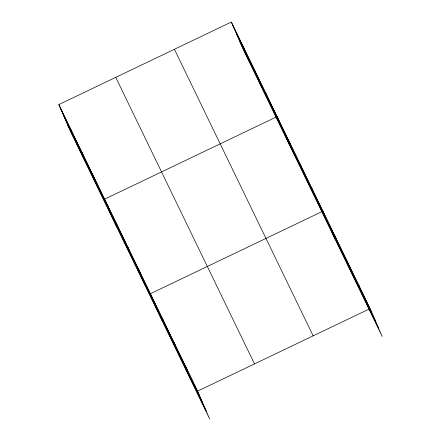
<?xml version="1.0" encoding="UTF-8"?>
<svg xmlns="http://www.w3.org/2000/svg" width="441" height="441" viewBox="0 0 441 441"><rect width="100%" height="100%" fill="white"/><g stroke="black" fill="none" stroke-linecap="round" stroke-linejoin="round"><path stroke-width="0.66" d="M58.829 104.594L197.579 391.145L209.668 418.95L70.918 132.399L58.829 104.594L231.332 22.05L370.082 308.601L382.171 336.406L243.421 49.855L231.332 22.05M197.579 391.145L369.464 308.898M232.831 25.501L371.581 312.052M236.326 33.538L375.076 320.089M239.926 41.818L378.676 328.369M174.404 49.287L313.154 335.838M115.757 77.351L254.507 363.908M60.329 108.045L199.078 394.596M63.824 116.082L202.573 402.633M67.423 124.362L206.173 410.913M358.285 284.247L359.79 287.692M346.494 259.887L347.993 263.338M334.702 235.533L336.202 238.983M334.995 238.978L322.906 211.173L150.403 293.717L162.492 321.522M311.462 187.535L312.961 190.986M300.012 163.892L301.512 167.343M288.563 140.255L290.068 143.7M289.208 144.416L277.119 116.611L104.616 199.156L116.705 226.961M265.669 92.974L267.174 96.419M254.225 69.331L255.725 72.782M242.776 45.693L244.275 49.138M185.788 366.785L187.287 370.236M173.991 342.431L175.49 345.882M162.2 318.071L163.699 321.522M138.959 270.074L140.459 273.525M127.51 246.436L129.009 249.887M116.066 222.793L117.565 226.244M93.167 175.512L94.672 178.963M81.723 151.875L83.222 155.326M70.273 128.232L71.778 131.683"/></g></svg>
